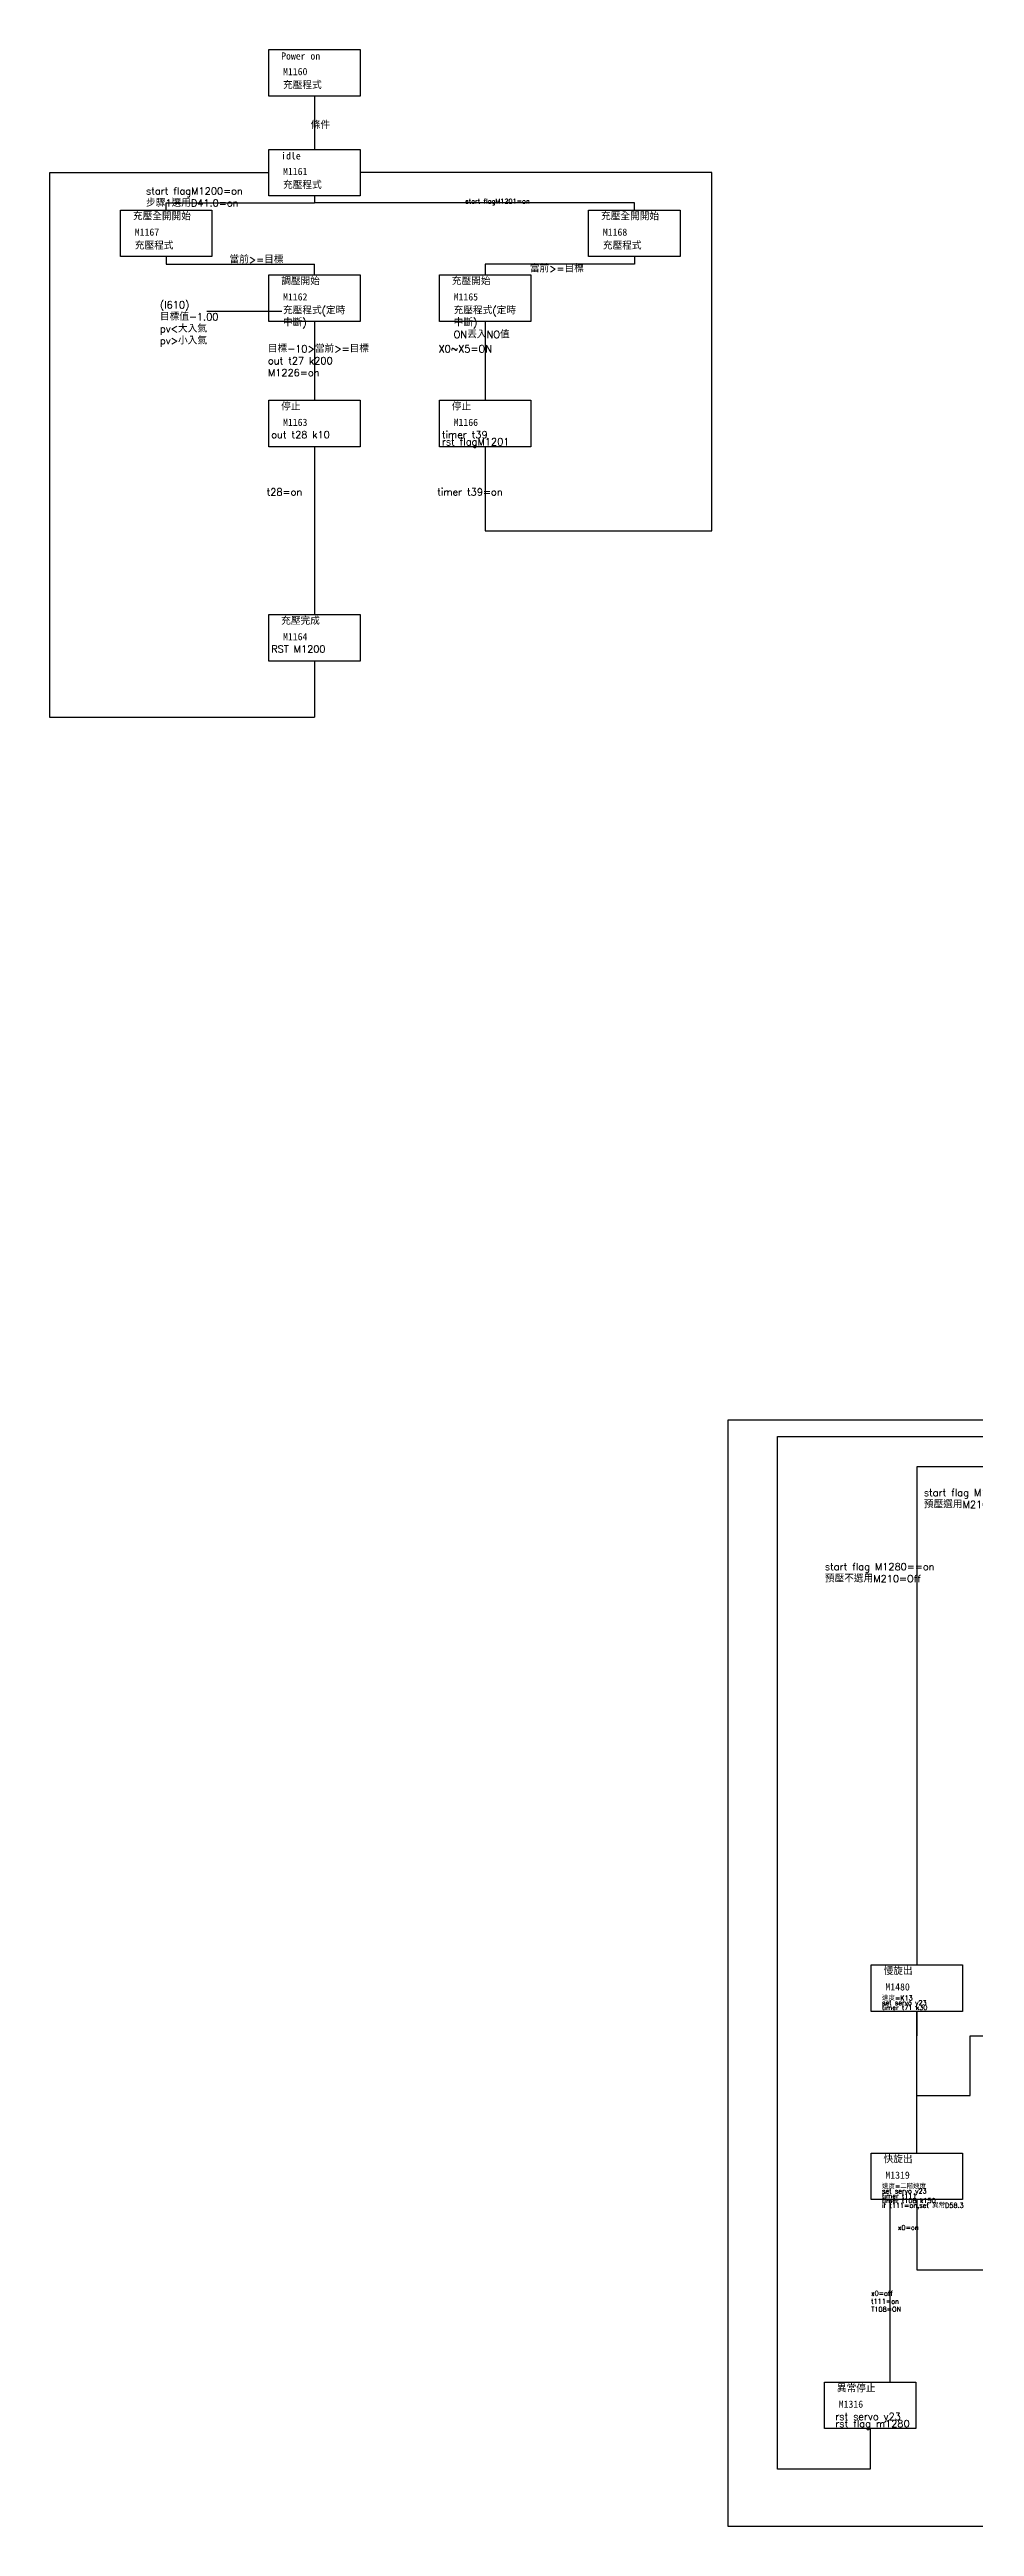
# Model space of a CAD drawing. Extents: x -377 to 167, y -328 to 190.
# Drawn here: x -377 to -184, y -328 to 190 of the extents above; entities that cross this region are included whole.
import ezdxf

# ---------------------------------------------------------------- set-up
doc = ezdxf.new("R2010")
doc.units = 0
doc.layers.add('標尺寸層', color=3, linetype='CONTINUOUS')

msp = doc.modelspace()

# ---------------------------------------------------------------- linework, layer by layer
at = {"layer": '標尺寸層', "color": 7}
for p, q in [((-321.72, 180.14), (-321.72, 168.98)), ((-331.29, 164.11), (-377.18, 164.11)), ((-377.18, 164.11), (-377.18, 50.22)), ((-238.52, 164.13), (-312.14, 164.13)), ((-238.52, 89.22), (-238.52, 164.13)), ((-352.75, 156.3), (-352.75, 157.81)), ((-352.75, 157.81), (-321.72, 157.81)), ((-321.72, 159.25), (-321.72, 157.81)), ((-254.77, 157.81), (-321.72, 157.81)), ((-254.77, 156.3), (-254.77, 157.81)), ((-352.75, 146.56), (-352.75, 144.98)), ((-254.77, 146.56), (-254.77, 144.98)), ((-352.75, 144.98), (-321.72, 144.98)), ((-321.72, 142.74), (-321.72, 144.98)), ((-286, 144.98), (-286, 142.74)), ((-254.77, 144.98), (-286, 144.98)), ((-321.72, 133.01), (-321.72, 116.5)), ((-286, 133.01), (-286, 116.5)), ((-321.72, 106.77), (-321.72, 71.67)), ((-286, 106.77), (-286, 89.22)), ((-286, 89.22), (-238.52, 89.22)), ((-321.72, 61.93), (-321.72, 50.22)), ((-377.18, 50.22), (-321.72, 50.22)), ((-235.13, -96.77), (-173.37, -96.77)), ((-235.13, -328.29), (-235.13, -96.77)), ((-224.82, -316.28), (-224.82, -100.25)), ((-224.82, -100.25), (-173.37, -100.25)), ((-195.57, -106.57), (-163.8, -106.57)), ((-184.48, -238.16), (-184.48, -225.63)), ((-184.48, -225.63), (-177.56, -225.63)), ((-195.64, -238.16), (-184.48, -238.16)), ((-201.28, -259.94), (-201.28, -298.09)), ((-195.64, -259.91), (-195.64, -274.58)), ((-195.64, -274.58), (-181.33, -274.58)), ((-205.4, -307.83), (-205.4, -316.28)), ((-205.4, -316.28), (-224.82, -316.28)), ((-163.8, -328.29), (-235.13, -328.29))]:
    msp.add_line(p, q, dxfattribs=at)
at = {"layer": '標尺寸層', "color": 1}
msp.add_line((-328.53, 135.08), (-344.23, 135.08), dxfattribs=at)
at = {"layer": '標尺寸層'}
for p, q in [((-195.57, -210.8), (-195.57, -106.57)), ((-195.64, -238.16), (-195.64, -220.53)), ((-195.57, -225.63), (-195.57, -220.53)), ((-195.64, -250.18), (-195.64, -238.16))]:
    msp.add_line(p, q, dxfattribs=at)
at = {"layer": '標尺寸層', "color": 7}
for points in [[(-331.29, 189.87), (-312.14, 189.87), (-312.14, 180.14), (-331.29, 180.14)], [(-331.29, 168.98), (-312.14, 168.98), (-312.14, 159.25), (-331.29, 159.25)], [(-362.32, 156.3), (-343.17, 156.3), (-343.17, 146.56), (-362.32, 146.56)], [(-264.35, 156.3), (-245.2, 156.3), (-245.2, 146.56), (-264.35, 146.56)], [(-331.29, 142.74), (-312.14, 142.74), (-312.14, 133.01), (-331.29, 133.01)], [(-295.58, 142.74), (-276.43, 142.74), (-276.43, 133.01), (-295.58, 133.01)], [(-331.29, 116.5), (-312.14, 116.5), (-312.14, 106.77), (-331.29, 106.77)], [(-295.58, 116.5), (-276.43, 116.5), (-276.43, 106.77), (-295.58, 106.77)], [(-331.29, 71.67), (-312.14, 71.67), (-312.14, 61.93), (-331.29, 61.93)], [(-205.21, -250.18), (-186.06, -250.18), (-186.06, -259.91), (-205.21, -259.91)], [(-214.98, -298.09), (-195.83, -298.09), (-195.83, -307.83), (-214.98, -307.83)]]:
    msp.add_lwpolyline(points, close=True, dxfattribs=at)
at = {"layer": '標尺寸層'}
msp.add_lwpolyline([(-205.21, -210.8), (-186.06, -210.8), (-186.06, -220.53), (-205.21, -220.53)], close=True, dxfattribs=at)

# ---------------------------------------------------------------- texts
at = {"layer": '標尺寸層', "color": 7, "char_height": 1.5, "width": 14.2593, "attachment_point": 1}
for s, insert in [('Power on', (-328.69, 189.27)), ('idle', (-328.69, 168.38)), ('{\\Fromanc,chineset|c136;充壓全開開始}', (-359.72, 155.69)), ('{\\Fromanc,chineset|c136;充壓全開開始}', (-261.74, 155.69)), ('{\\Fromanc,chineset|c136;調壓開始}', (-328.69, 142.14)), ('{\\Fromanc,chineset|c136;充壓開始}', (-292.97, 142.14)), ('{\\Fromanc,chineset|c136;停止}', (-328.69, 115.9)), ('{\\Fromanc,chineset|c136;停止}', (-292.97, 115.9)), ('{\\Fromanc,chineset|c136;充壓完成}', (-328.69, 71.06)), ('{\\Fromanc,chineset|c136;快旋出}', (-202.61, -250.78)), ('{\\Fromanc,chineset|c136;異常停止}', (-212.37, -298.7))]:
    msp.add_mtext(s, dxfattribs=dict(at, insert=insert))
at = {"layer": '標尺寸層', "color": 1, "char_height": 1.5, "attachment_point": 1}
for s, insert, width in [('{\\Fromanc,chineset|c136;充壓程式}', (-328.3, 183.14), 14.2593), ('{\\Fromanc,chineset|c136;充壓程式}', (-328.3, 162.25), 14.2593), ('{\\Fromanc,chineset|c136;充壓程式}', (-359.33, 149.56), 14.2593), ('{\\Fromanc,chineset|c136;充壓程式}', (-261.36, 149.56), 14.2593), ('{\\Fromanc,chineset|c136;(I610)\\P目標值-1.00\\Ppv<大入氣\\Ppv>小入氣}', (-354.07, 137.21), 14.4598), ('{\\Fromanc,chineset|c136;充壓程式(定時中斷)}', (-328.3, 136.01), 14.2593), ('{\\Fromanc,chineset|c136;充壓程式(定時中斷)\\PON丟入NO值}', (-292.59, 136.01), 14.2593)]:
    msp.add_mtext(s, dxfattribs=dict(at, insert=insert, width=width))
at = {"layer": '標尺寸層', "color": 5, "char_height": 1.5, "width": 14.2593, "attachment_point": 1}
for s, insert in [('M1160', (-328.3, 186.01)), ('M1161', (-328.3, 165.12)), ('M1167', (-359.33, 152.43)), ('M1168', (-261.36, 152.43)), ('M1162', (-328.3, 138.88)), ('M1165', (-292.59, 138.88)), ('M1163', (-328.3, 112.64)), ('M1166', (-292.59, 112.64)), ('M1164', (-328.3, 67.8)), ('M1319', (-202.22, -254.04)), ('M1316', (-211.99, -301.96))]:
    msp.add_mtext(s, dxfattribs=dict(at, insert=insert))
at = {"layer": '標尺寸層', "color": 2, "attachment_point": 1}
for s, insert, char_height, width in [('{\\Fromanc,chineset|c136;條件}', (-322.51, 174.79), 1.5, 14.2593), ('{\\Fromanc,chineset|c136;start flagM1200=on\\P步驟1選用D41.0=on}', (-356.98, 161.02), 1.5, 24.488), ('{\\Fromanc,chineset|c136;start flagM1201=on}', (-290.15, 158.65), 1, 24.488), ('{\\Fromanc,chineset|c136;當前>=目標}', (-339.52, 146.68), 1.5, 24.488), ('{\\Fromanc,chineset|c136;當前>=目標}', (-276.65, 144.8), 1.5, 24.488), ('{\\Fromanc,chineset|c136;目標-10>當前>=目標 out t27 k200\\PM1226=on}', (-331.47, 128.02), 1.5, 24.488), ('{\\Fromanc,chineset|c136;X0~X5=ON}', (-295.76, 128.02), 1.5, 24.488), ('{\\Fromanc,chineset|c136;t28=on}', (-331.74, 98.08), 1.5, 24.488), ('{\\Fromanc,chineset|c136;timer t39=on}', (-296.03, 98.08), 1.5, 24.488), ('{\\Fromanc,chineset|c136;start flag M1280==on\\P預壓選用M210=ON}', (-194.18, -111.25), 1.5, 32.9319), ('{\\Fromanc,chineset|c136;x0=on}', (-199.58, -265.26), 1, 24.3604), ('{\\Fromanc,chineset|c136;x0=off\\Pt111=on\\P\\C256;T108=ON}', (-205.21, -279.02), 1, 24.3604)]:
    msp.add_mtext(s, dxfattribs=dict(at, insert=insert, char_height=char_height, width=width))
at = {"layer": '標尺寸層', "color": 1, "attachment_point": 1, "line_spacing_factor": 0.6}
for s, insert, char_height, width in [('{\\Fromanc,chineset|c136;out t28 k10}', (-330.78, 110.07), 1.5, 24.7777), ('{\\Fromanc,chineset|c136;timer t39\\Prst flagM1201}', (-295.06, 110.07), 1.5, 24.7777), ('{\\Fromanc,chineset|c136;RST M1200}', (-330.78, 65.23), 1.5, 24.7777), ('{\\Fromanc,chineset|c136;\\C256;速度=K13\\Pset servo y23\\Ptimer t71 k30}', (-202.94, -217.24), 1, 24.1383), ('{\\Fromanc,chineset|c136;速度=二階速度\\Pset servo y23\\Ptimer t111\\P\\C256;timer t108 k150\\C1;\\Pif t111=on,set 異常D58.3}', (-202.94, -256.62), 1, 24.1383), ('{\\Fromanc,chineset|c136;rst servo y23\\Prst flag m1280}', (-212.7, -304.54), 1.5, 24.3369)]:
    msp.add_mtext(s, dxfattribs=dict(at, insert=insert, char_height=char_height, width=width))
at = {"layer": '標尺寸層', "char_height": 1.5, "attachment_point": 1}
for s, insert, width in [('{\\Fromanc,chineset|c136;start flag M1280==on\\P預壓不選用M210=Off}', (-214.9, -126.76), 32.9319), ('{\\Fromanc,chineset|c136;慢旋出}', (-202.61, -211.4), 14.2593), ('M1480', (-202.22, -214.66), 14.2593)]:
    msp.add_mtext(s, dxfattribs=dict(at, insert=insert, width=width))

doc.saveas('drawing.dxf')
